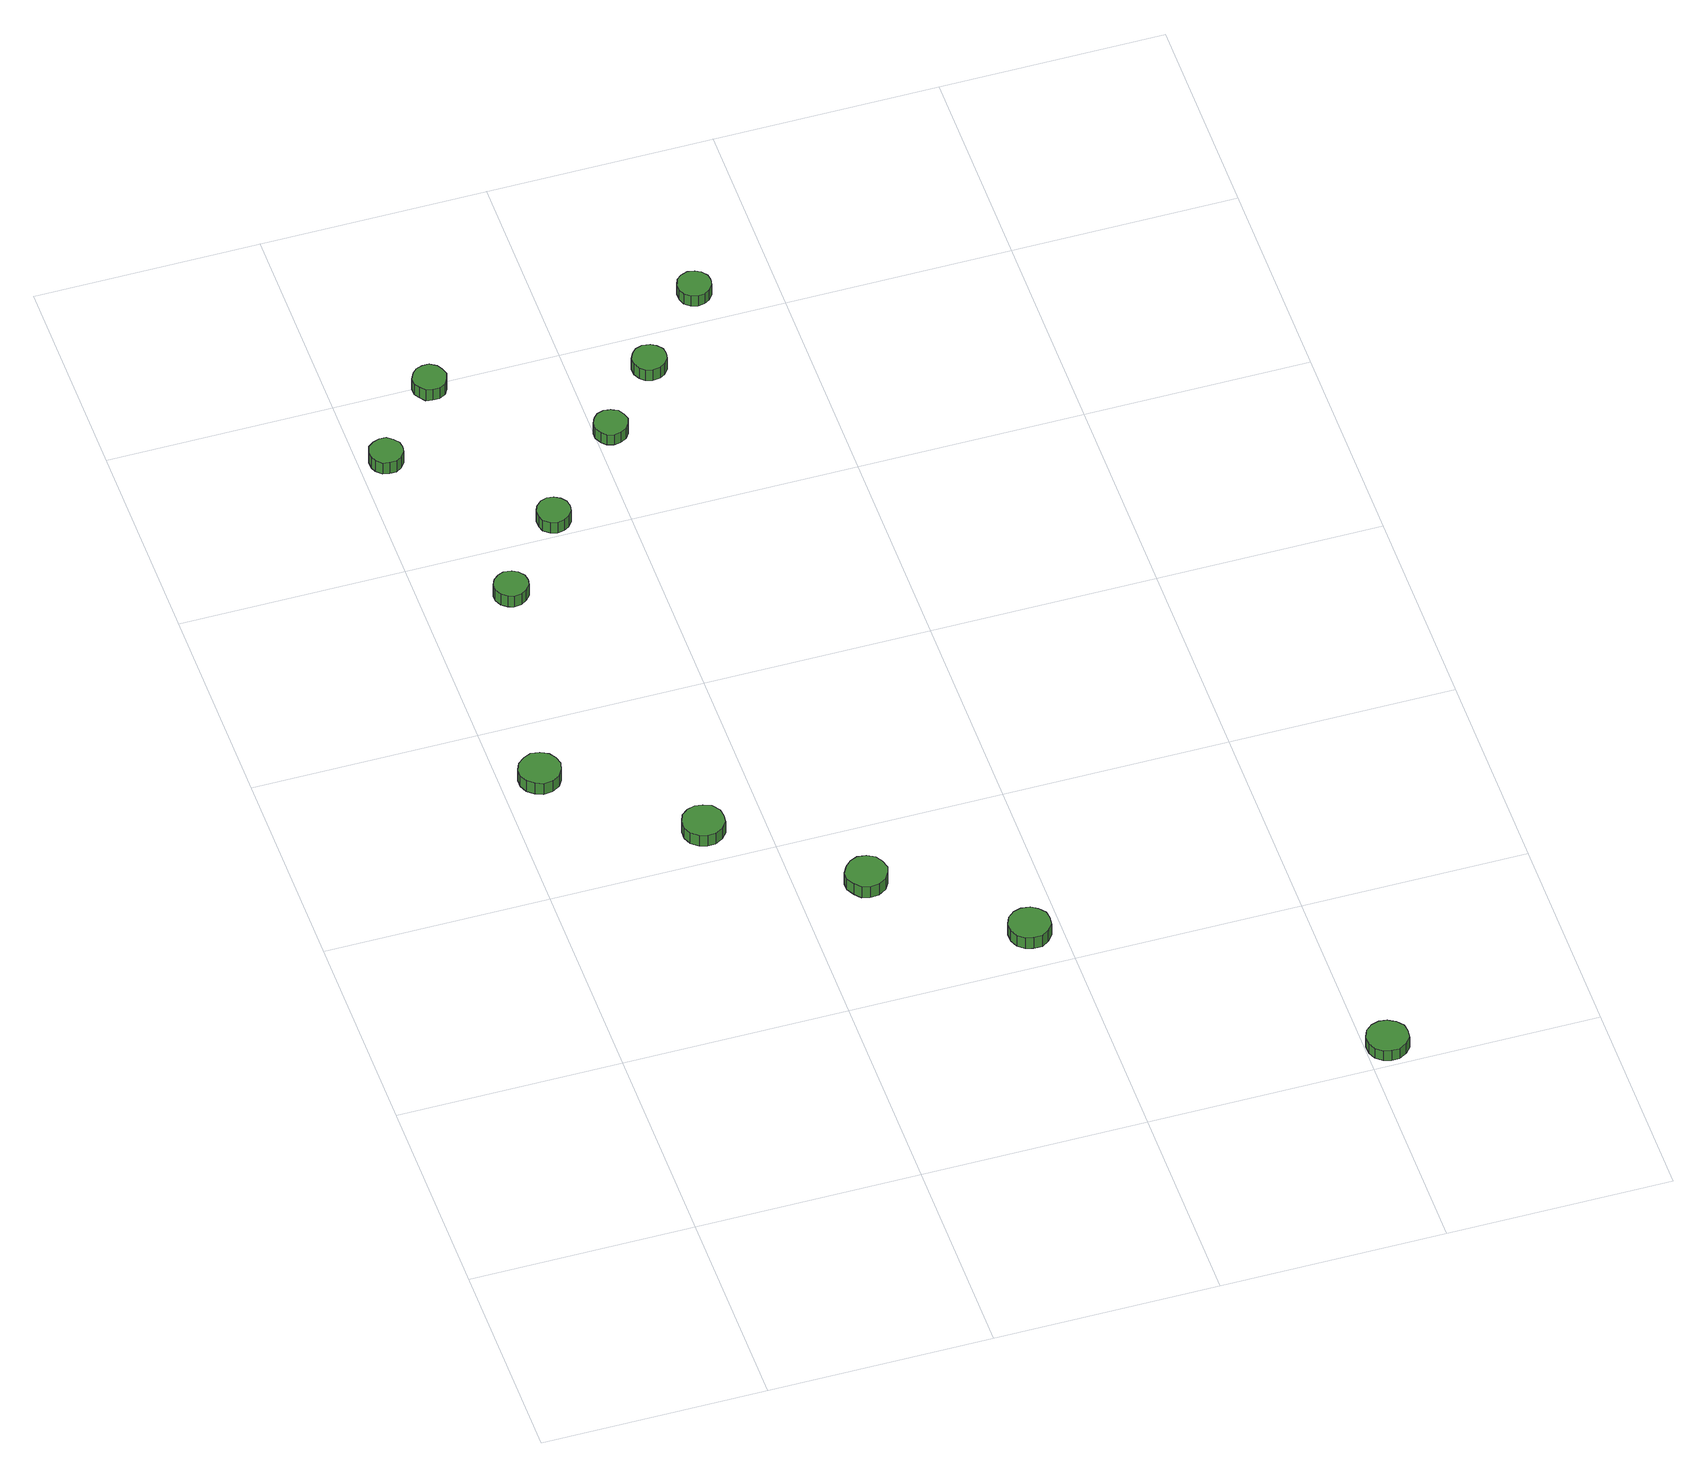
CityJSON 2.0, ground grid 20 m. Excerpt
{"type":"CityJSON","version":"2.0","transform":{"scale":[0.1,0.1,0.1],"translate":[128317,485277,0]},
"CityObjects":{
"tree1":{"type":"SolitaryVegetationObject","attributes":{"function":"something"},"geometry":[{"type":"MultiSurface","lod":"1","boundaries":[[[0,1,2,3,4,5,6,7,8,9,10,11,12,13,14]],[[15,16,17,18,19,20,21,22,23,24,25,26,27,28,29]],[[0,29,28,1]],[[1,28,27,2]],[[2,27,26,3]],[[3,26,25,4]],[[4,25,24,5]],[[5,24,23,6]],[[6,23,22,7]],[[7,22,21,8]],[[8,21,20,9]],[[9,20,19,10]],[[10,19,18,11]],[[11,18,17,12]],[[12,17,16,13]],[[13,16,15,14]],[[14,15,29,0]]]}]},
"tree2":{"type":"SolitaryVegetationObject","attributes":{"function":"something"},"geometry":[{"type":"MultiSurface","lod":"1","boundaries":[[[30,31,32,33,34,35,36,37,38,39,40,41,42,43,44]],[[45,46,47,48,49,50,51,52,53,54,55,56,57,58,59]],[[30,59,58,31]],[[31,58,57,32]],[[32,57,56,33]],[[33,56,55,34]],[[34,55,54,35]],[[35,54,53,36]],[[36,53,52,37]],[[37,52,51,38]],[[38,51,50,39]],[[39,50,49,40]],[[40,49,48,41]],[[41,48,47,42]],[[42,47,46,43]],[[43,46,45,44]],[[44,45,59,30]]]}]},
"tree3":{"type":"SolitaryVegetationObject","attributes":{"function":"something"},"geometry":[{"type":"MultiSurface","lod":"1","boundaries":[[[60,61,62,63,64,65,66,67,68,69,70,71,72,73,74]],[[75,76,77,78,79,80,81,82,83,84,85,86,87,88,89]],[[60,89,88,61]],[[61,88,87,62]],[[62,87,86,63]],[[63,86,85,64]],[[64,85,84,65]],[[65,84,83,66]],[[66,83,82,67]],[[67,82,81,68]],[[68,81,80,69]],[[69,80,79,70]],[[70,79,78,71]],[[71,78,77,72]],[[72,77,76,73]],[[73,76,75,74]],[[74,75,89,60]]]}]},
"tree4":{"type":"SolitaryVegetationObject","attributes":{"function":"something"},"geometry":[{"type":"MultiSurface","lod":"1","boundaries":[[[90,91,92,93,94,95,96,97,98,99,100,101,102,103,104]],[[105,106,107,108,109,110,111,112,113,114,115,116,117,118,119]],[[90,119,118,91]],[[91,118,117,92]],[[92,117,116,93]],[[93,116,115,94]],[[94,115,114,95]],[[95,114,113,96]],[[96,113,112,97]],[[97,112,111,98]],[[98,111,110,99]],[[99,110,109,100]],[[100,109,108,101]],[[101,108,107,102]],[[102,107,106,103]],[[103,106,105,104]],[[104,105,119,90]]]}]},
"tree5":{"type":"SolitaryVegetationObject","attributes":{"function":"something"},"geometry":[{"type":"MultiSurface","lod":"1","boundaries":[[[120,121,122,123,124,125,126,127,128,129,130,131,132,133,134]],[[135,136,137,138,139,140,141,142,143,144,145,146,147,148,149]],[[120,149,148,121]],[[121,148,147,122]],[[122,147,146,123]],[[123,146,145,124]],[[124,145,144,125]],[[125,144,143,126]],[[126,143,142,127]],[[127,142,141,128]],[[128,141,140,129]],[[129,140,139,130]],[[130,139,138,131]],[[131,138,137,132]],[[132,137,136,133]],[[133,136,135,134]],[[134,135,149,120]]]}]},
"tree6":{"type":"SolitaryVegetationObject","attributes":{"function":"something"},"geometry":[{"type":"MultiSurface","lod":"1","boundaries":[[[150,151,152,153,154,155,156,157,158,159,160,161,162,163,164]],[[165,166,167,168,169,170,171,172,173,174,175,176,177,178,179]],[[150,179,178,151]],[[151,178,177,152]],[[152,177,176,153]],[[153,176,175,154]],[[154,175,174,155]],[[155,174,173,156]],[[156,173,172,157]],[[157,172,171,158]],[[158,171,170,159]],[[159,170,169,160]],[[160,169,168,161]],[[161,168,167,162]],[[162,167,166,163]],[[163,166,165,164]],[[164,165,179,150]]]}]},
"tree7":{"type":"SolitaryVegetationObject","attributes":{"function":"something"},"geometry":[{"type":"MultiSurface","lod":"1","boundaries":[[[180,181,182,183,184,185,186,187,188,189,190,191,192,193,194]],[[195,196,197,198,199,200,201,202,203,204,205,206,207,208,209]],[[180,209,208,181]],[[181,208,207,182]],[[182,207,206,183]],[[183,206,205,184]],[[184,205,204,185]],[[185,204,203,186]],[[186,203,202,187]],[[187,202,201,188]],[[188,201,200,189]],[[189,200,199,190]],[[190,199,198,191]],[[191,198,197,192]],[[192,197,196,193]],[[193,196,195,194]],[[194,195,209,180]]]}]},
"tree8":{"type":"SolitaryVegetationObject","attributes":{"function":"something"},"geometry":[{"type":"MultiSurface","lod":"1","boundaries":[[[210,211,212,213,214,215,216,217,218,219,220,221,222,223,224]],[[225,226,227,228,229,230,231,232,233,234,235,236,237,238,239]],[[210,239,238,211]],[[211,238,237,212]],[[212,237,236,213]],[[213,236,235,214]],[[214,235,234,215]],[[215,234,233,216]],[[216,233,232,217]],[[217,232,231,218]],[[218,231,230,219]],[[219,230,229,220]],[[220,229,228,221]],[[221,228,227,222]],[[222,227,226,223]],[[223,226,225,224]],[[224,225,239,210]]]}]},
"tree9":{"type":"SolitaryVegetationObject","attributes":{"function":"something"},"geometry":[{"type":"MultiSurface","lod":"1","boundaries":[[[240,241,242,243,244,245,246,247,248,249,250,251,252,253,254]],[[255,256,257,258,259,260,261,262,263,264,265,266,267,268,269]],[[240,269,268,241]],[[241,268,267,242]],[[242,267,266,243]],[[243,266,265,244]],[[244,265,264,245]],[[245,264,263,246]],[[246,263,262,247]],[[247,262,261,248]],[[248,261,260,249]],[[249,260,259,250]],[[250,259,258,251]],[[251,258,257,252]],[[252,257,256,253]],[[253,256,255,254]],[[254,255,269,240]]]}]},
"tree10":{"type":"SolitaryVegetationObject","attributes":{"function":"something"},"geometry":[{"type":"MultiSurface","lod":"1","boundaries":[[[270,271,272,273,274,275,276,277,278,279,280,281,282,283,284]],[[285,286,287,288,289,290,291,292,293,294,295,296,297,298,299]],[[270,299,298,271]],[[271,298,297,272]],[[272,297,296,273]],[[273,296,295,274]],[[274,295,294,275]],[[275,294,293,276]],[[276,293,292,277]],[[277,292,291,278]],[[278,291,290,279]],[[279,290,289,280]],[[280,289,288,281]],[[281,288,287,282]],[[282,287,286,283]],[[283,286,285,284]],[[284,285,299,270]]]}]},
"tree11":{"type":"SolitaryVegetationObject","attributes":{"function":"something"},"geometry":[{"type":"MultiSurface","lod":"1","boundaries":[[[300,301,302,303,304,305,306,307,308,309,310,311,312,313,314]],[[315,316,317,318,319,320,321,322,323,324,325,326,327,328,329]],[[300,329,328,301]],[[301,328,327,302]],[[302,327,326,303]],[[303,326,325,304]],[[304,325,324,305]],[[305,324,323,306]],[[306,323,322,307]],[[307,322,321,308]],[[308,321,320,309]],[[309,320,319,310]],[[310,319,318,311]],[[311,318,317,312]],[[312,317,316,313]],[[313,316,315,314]],[[314,315,329,300]]]}]},
"tree12":{"type":"SolitaryVegetationObject","attributes":{"function":"something"},"geometry":[{"type":"MultiSurface","lod":"1","boundaries":[[[330,331,332,333,334,335,336,337,338,339,340,341,342,343,344]],[[345,346,347,348,349,350,351,352,353,354,355,356,357,358,359]],[[330,359,358,331]],[[331,358,357,332]],[[332,357,356,333]],[[333,356,355,334]],[[334,355,354,335]],[[335,354,353,336]],[[336,353,352,337]],[[337,352,351,338]],[[338,351,350,339]],[[339,350,349,340]],[[340,349,348,341]],[[341,348,347,342]],[[342,347,346,343]],[[343,346,345,344]],[[344,345,359,330]]]}]}
},
"vertices":[
[52,533,23],[50,540,23],[46,546,23],[39,550,23],[31,551,23],[24,548,23],[18,543,23],[15,536,23],[15,529,23],[18,522,23],[24,517,23],[31,514,23],[39,515,23],[46,519,23],[50,525,23],[50,525,10],[46,519,10],[39,515,10],[31,514,10],[24,517,10],[18,522,10],[15,529,10],[15,536,10],[18,543,10],[24,548,10],[31,551,10],[39,550,10],[46,546,10],[50,540,10],[52,533,10],
[164,433,23],[163,440,23],[158,447,23],[151,450,23],[144,451,23],[137,449,23],[131,444,23],[128,437,23],[128,429,23],[131,422,23],[137,417,23],[144,415,23],[151,415,23],[158,419,23],[163,425,23],[163,425,10],[158,419,10],[151,415,10],[144,415,10],[137,417,10],[131,422,10],[128,429,10],[128,437,10],[131,444,10],[137,449,10],[144,451,10],[151,450,10],[158,447,10],[163,440,10],[164,433,10],
[91,745,22],[90,751,22],[86,756,22],[81,759,22],[74,760,22],[69,758,22],[64,754,22],[61,748,22],[61,742,22],[64,736,22],[69,732,22],[74,730,22],[81,731,22],[86,734,22],[90,739,22],[90,739,9],[86,734,9],[81,731,9],[74,730,9],[69,732,9],[64,736,9],[61,742,9],[61,748,9],[64,754,9],[69,758,9],[74,760,9],[81,759,9],[86,756,9],[90,751,9],[91,745,9],
[38,925,21],[37,931,21],[33,936,21],[28,940,21],[22,940,21],[16,938,21],[11,934,21],[9,928,21],[9,922,21],[11,917,21],[16,912,21],[22,911,21],[28,911,21],[33,914,21],[37,919,21],[37,919,8],[33,914,8],[28,911,8],[22,911,8],[16,912,8],[11,917,8],[9,922,8],[9,928,8],[11,934,8],[16,938,8],[22,940,8],[28,940,8],[33,936,8],[37,931,8],[38,925,8],
[277,334,23],[275,342,23],[271,348,23],[264,352,23],[256,353,23],[249,350,23],[244,345,23],[240,338,23],[240,331,23],[244,324,23],[249,318,23],[256,316,23],[264,317,23],[271,321,23],[275,327,23],[275,327,10],[271,321,10],[264,317,10],[256,316,10],[249,318,10],[244,324,10],[240,331,10],[240,338,10],[244,345,10],[249,350,10],[256,353,10],[264,352,10],[271,348,10],[275,342,10],[277,334,10],
[151,816,22],[150,822,22],[146,827,22],[141,830,22],[135,831,22],[129,829,22],[124,824,22],[122,819,22],[122,813,22],[124,807,22],[129,803,22],[135,801,22],[141,802,22],[146,805,22],[150,810,22],[150,810,9],[146,805,9],[141,802,9],[135,801,9],[129,803,9],[124,807,9],[122,813,9],[122,819,9],[124,824,9],[129,829,9],[135,831,9],[141,830,9],[146,827,9],[150,822,9],[151,816,9],
[100,997,19],[98,1003,19],[95,1008,19],[89,1012,19],[83,1012,19],[77,1010,19],[73,1006,19],[70,1000,19],[70,994,19],[73,989,19],[77,984,19],[83,983,19],[89,983,19],[95,986,19],[98,991,19],[98,991,6],[95,986,6],[89,983,6],[83,983,6],[77,984,6],[73,989,6],[70,994,6],[70,1000,6],[73,1006,6],[77,1010,6],[83,1012,6],[89,1012,6],[95,1008,6],[98,1003,6],[100,997,6],
[389,236,23],[388,243,23],[383,249,23],[377,253,23],[369,254,23],[362,252,23],[356,247,23],[353,240,23],[353,232,23],[356,225,23],[362,220,23],[369,218,23],[377,218,23],[383,222,23],[388,228,23],[388,228,10],[383,222,10],[377,218,10],[369,218,10],[362,220,10],[356,225,10],[353,232,10],[353,240,10],[356,247,10],[362,252,10],[369,254,10],[377,253,10],[383,249,10],[388,243,10],[389,236,10],
[229,900,20],[227,906,20],[224,911,20],[218,914,20],[212,915,20],[206,913,20],[202,909,20],[199,903,20],[199,897,20],[202,891,20],[206,887,20],[212,885,20],[218,886,20],[224,889,20],[227,894,20],[227,894,8],[224,889,8],[218,886,8],[212,885,8],[206,887,8],[202,891,8],[199,897,8],[199,903,8],[202,909,8],[206,913,8],[212,915,8],[218,914,8],[224,911,8],[227,906,8],[229,900,8],
[283,963,19],[282,969,19],[278,974,19],[273,977,19],[266,978,19],[260,976,19],[256,972,19],[253,966,19],[253,960,19],[256,954,19],[260,950,19],[266,948,19],[273,949,19],[278,952,19],[282,957,19],[282,957,6],[278,952,6],[273,949,6],[266,948,6],[260,950,6],[256,954,6],[253,960,6],[253,966,6],[256,972,6],[260,976,6],[266,978,6],[273,977,6],[278,974,6],[282,969,6],[283,963,6],
[636,20,22],[635,27,22],[630,33,22],[623,37,22],[616,38,22],[609,36,22],[603,31,22],[600,24,22],[600,16,22],[603,9,22],[609,4,22],[616,2,22],[623,2,22],[630,6,22],[635,12,22],[635,12,10],[630,6,10],[623,2,10],[616,2,10],[609,4,10],[603,9,10],[600,16,10],[600,24,10],[603,31,10],[609,36,10],[616,38,10],[623,37,10],[630,33,10],[635,27,10],[636,20,10],
[345,1034,18],[344,1040,18],[340,1045,18],[335,1048,18],[329,1049,18],[323,1047,18],[318,1043,18],[316,1037,18],[316,1031,18],[318,1025,18],[323,1021,18],[329,1019,18],[335,1020,18],[340,1023,18],[344,1028,18],[344,1028,6],[340,1023,6],[335,1020,6],[329,1019,6],[323,1021,6],[318,1025,6],[316,1031,6],[316,1037,6],[318,1043,6],[323,1047,6],[329,1049,6],[335,1048,6],[340,1045,6],[344,1040,6],[345,1034,6]
]}
